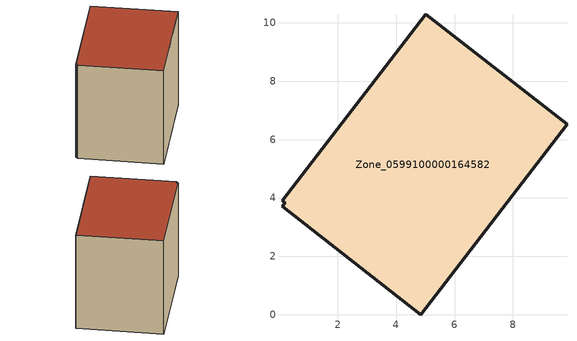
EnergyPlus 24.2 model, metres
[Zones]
Zone_0599100000164582
 floor ground (C_G): 0.19,3.84 0.1,3.91 5.01,10.29 9.85,6.52 4.85,0 0.09,3.71 z0.57
 wall outside (C_F): 4.85,0 9.85,6.52 5.01,10.29 0.1,3.91 0.19,3.84 0.09,3.71 4.85,0 z0.57:8.02
 roof outside (C_R): 0.19,3.84 0.09,3.71 4.85,0 9.85,6.52 5.01,10.29 0.1,3.91 z8.02
[BUILDING]
Pand.0599100000164582: North Axis=0; Terrain=City; Loads Convergence Tolerance Value=0.04; Temperature Convergence Tolerance Value=0.4; Solar Distribution=FullExterior; Maximum Number of Warmup Days=25; Minimum Number of Warmup Days=1
[Site:Location]
Rotterdam.The.Hague.AP_ZH_NLD Design_Conditions: Latitude=51.96; Longitude=4.45; Time Zone=1; Elevation=-4.5
[SITE:GROUNDTEMPERATURE:BUILDINGSURFACE]
18, 18, 18, 18, 18, 18, 18, 18, 18, 18, 18, 18
[MATERIAL] Thermal Absorptance=0.9; Solar Absorptance=0.7; Visible Absorptance=0.7
Name | Roughness | Thickness | Conductivity | Density | Specific Heat
G.TI.1965-1974 | MediumSmooth | 0.15 | 0.882353 | 540 | 1210
F.TI.1965-1974 | Rough | 0.3 | 0.697674 | 1920 | 840
R.TI.1965-1974 | MediumRough | 0.2 | 0.232558 | 1500 | 1000
[CONSTRUCTION]
C_G: G.TI.1965-1974
C_F: F.TI.1965-1974
C_R: R.TI.1965-1974
[ZONE]
Zone_0599100000164582: Type=1; Multiplier=1; Ceiling Height=Autocalculate; Volume=Autocalculate; Floor Area=autocalculate; Part of Total Floor Area=Yes
[ZONEINFILTRATION:DESIGNFLOWRATE]
Infil_Zone_0599100000164582: Zone or ZoneList or Space or SpaceList=Zone_0599100000164582; Schedule=AlwaysOn; Design Flow Rate Calculation Method=Flow/Area; Flow Rate per Floor Area=0.003; Constant Term Coefficient=1; Temperature Term Coefficient=0; Velocity Term Coefficient=0; Velocity Squared Term Coefficient=0
[HVACTEMPLATE:ZONE:IDEALLOADSAIRSYSTEM]
Zone_0599100000164582: Maximum Heating Supply Air Temperature=50; Minimum Cooling Supply Air Temperature=13; Maximum Heating Supply Air Humidity Ratio=0.0156; Minimum Cooling Supply Air Humidity Ratio=0.0077; Heating Limit=NoLimit; Cooling Limit=NoLimit; Dehumidification Control Type=ConstantSensibleHeatRatio; Cooling Sensible Heat Ratio=0.7; Dehumidification Setpoint=60; Humidification Control Type=None; Humidification Setpoint=30; Outdoor Air Method=None; Outdoor Air Flow Rate per Person=0.00944; Outdoor Air Flow Rate per Zone Floor Area=0; Outdoor Air Flow Rate per Zone=0; Demand Controlled Ventilation Type=None; Outdoor Air Economizer Type=NoEconomizer; Heat Recovery Type=None; Sensible Heat Recovery Effectiveness=0.7; Latent Heat Recovery Effectiveness=0.65
[ZONECONTROL:THERMOSTAT]
ThermostatControl_Zone_0599100000164582: Zone or ZoneList=Zone_0599100000164582; Control Type Schedule=DualSetpointControlType; Control 1=Thermostat_Zone_0599100000164582; Temperature Difference Between Cutout And Setpoint=0
[THERMOSTATSETPOINT:DUALSETPOINT]
Thermostat_Zone_0599100000164582: Heating Setpoint Temperature Schedule=HeatingSetpoint_Zone_0599100000164582; Cooling Setpoint Temperature Schedule=CoolingSetpoint_Zone_0599100000164582
[SCHEDULE:COMPACT]
HeatingSetpoint_Zone_0599100000164582: Through: 12/31, For: AllDays, Until: 24:00, 21
CoolingSetpoint_Zone_0599100000164582: Through: 12/31, For: AllDays, Until: 24:00, 24
DualSetpointControlType: Through: 12/31, For: AllDays, Until: 24:00, 4
AlwaysOn: Through: 12/31, For: AllDays, Until: 24:00, 1
